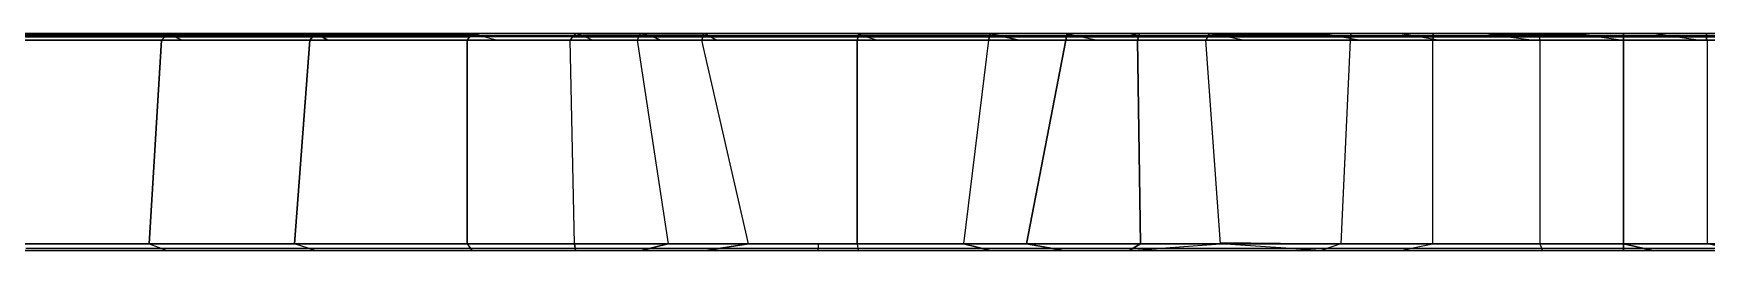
# Model space of a CAD drawing. Extents: x -229 to 199, y -36 to -26.
# Drawn here: x -83.2 to -10, y -35.6 to -26.1 of the extents above; entities that cross this region are included whole.
import ezdxf

# ---------------------------------------------------------------- set-up
doc = ezdxf.new("R2010")
doc.units = 0
doc.header["$MEASUREMENT"] = 0
doc.layers.add('IGES level 0', color=253, linetype='Continuous')

msp = doc.modelspace()

# ---------------------------------------------------------------- linework, layer by layer
for p, q in [((-77.297, -26.128, 4.675), (-77.593, -26.428, 4.915)), ((-77.344, -26.128, -4.474), (-77.112, -26.216, -4.637)), ((-77.112, -26.216, -4.637), (-76.699, -26.428, -4.63)), ((-71.101, -26.428, 6.325), (-70.858, -26.128, 6.068)), ((-70.846, -26.128, -3.019), (-70.668, -26.216, -3.199)), ((-70.668, -26.216, -3.199), (-70.308, -26.428, -3.213)), ((-64.213, -26.428, 7.649), (-63.972, -26.128, 7.388)), ((-63.681, -26.216, -1.82), (-62.875, -26.428, -1.763)), ((-59.717, -26.428, 8.42), (-59.464, -26.128, 8.157)), ((-59.485, -26.128, -0.867), (-59.146, -26.216, -1.025)), ((-56.633, -26.128, 8.603), (-56.791, -26.428, 8.882)), ((-56.628, -26.128, -0.403), (-56.196, -26.216, -0.55)), ((-56.196, -26.216, -0.55), (-55.769, -26.428, -0.572)), ((-53.884, -26.128, 9.007), (-53.954, -26.428, 9.3)), ((-53.803, -26.128, 0.027), (-53.688, -26.216, -0.171)), ((-53.688, -26.216, -0.171), (-53.295, -26.428, -0.202)), ((-47.086, -26.128, 9.891), (-47.164, -26.428, 10.184)), ((-47.125, -26.128, 0.923), (-46.943, -26.216, 0.731)), ((-46.943, -26.216, 0.731), (-46.279, -26.428, 0.722)), ((-41.337, -26.128, 10.51), (-41.418, -26.428, 10.803)), ((-41.316, -26.128, 1.568), (-40.986, -26.216, 1.388)), ((-40.986, -26.216, 1.388), (-40.095, -26.428, 1.387)), ((-38.112, -26.128, 1.871), (-37.617, -26.216, 1.702)), ((-37.98, -26.128, 10.817), (-38.036, -26.428, 11.113)), ((-37.617, -26.216, 1.702), (-36.655, -26.428, 1.696)), ((-35.267, -26.128, 2.109), (-34.835, -26.216, 1.93)), ((-34.809, -26.128, 11.07), (-34.9, -26.428, 11.364)), ((-31.761, -26.128, 11.28), (-31.918, -26.428, 11.564)), ((-31.837, -26.128, 2.356), (-31.214, -26.216, 2.184)), ((-31.214, -26.216, 2.184), (-30.209, -26.428, 2.158)), ((-26.891, -26.128, 2.638), (-26.281, -26.216, 2.454)), ((-26.281, -26.216, 2.454), (-25.133, -26.428, 2.416)), ((-25.597, -26.428, 11.905), (-25.576, -26.128, 11.605)), ((-23.437, -26.128, 2.781), (-22.845, -26.216, 2.59)), ((-22.845, -26.216, 2.59), (-21.68, -26.428, 2.538)), ((-19.668, -26.128, 2.889), (-19.133, -26.216, 2.688)), ((-19.133, -26.216, 2.688), (-17.573, -26.428, 2.627)), ((-17.306, -26.428, 12.131), (-17.293, -26.128, 11.832)), ((-15.964, -26.128, 2.945), (-15.138, -26.216, 2.738)), ((-15.138, -26.216, 2.738), (-13.649, -26.428, 2.655)), ((-13.649, -26.428, 12.155), (-13.649, -26.128, 11.855)), ((-12.351, -26.128, 2.951), (-11.698, -26.216, 2.736)), ((-11.698, -26.216, 2.736), (-10.275, -26.428, 2.634))]:
    msp.add_line(p, q)
for points in [[(-77.593, -26.428, 4.915), (-77.445, -26.278, 4.795), (-85.87, -26.278, 2.731), (-85.908, -26.428, 2.876)], [(-77.445, -26.278, 4.795), (-77.297, -26.128, 4.675), (-85.834, -26.128, 2.585), (-85.87, -26.278, 2.731)], [(-77.297, -26.128, 4.675), (-85.834, -26.128, 2.585), (-85.667, -26.128, -6.563), (-77.344, -26.128, -4.474)], [(-85.667, -26.128, -6.563), (-85.541, -26.172, -6.64), (-77.228, -26.172, -4.555), (-77.344, -26.128, -4.474)], [(-85.541, -26.172, -6.64), (-85.415, -26.216, -6.717), (-77.112, -26.216, -4.637), (-77.228, -26.172, -4.555)], [(-85.415, -26.216, -6.717), (-84.951, -26.428, -6.689), (-76.699, -26.428, -4.63), (-77.112, -26.216, -4.637)], [(-71.101, -26.428, 6.325), (-70.98, -26.278, 6.196), (-77.445, -26.278, 4.795), (-77.593, -26.428, 4.915)], [(-70.98, -26.278, 6.196), (-70.858, -26.128, 6.068), (-77.297, -26.128, 4.675), (-77.445, -26.278, 4.795)], [(-70.858, -26.128, 6.068), (-77.297, -26.128, 4.675), (-77.344, -26.128, -4.474), (-70.846, -26.128, -3.019)], [(-77.344, -26.128, -4.474), (-77.228, -26.172, -4.555), (-70.757, -26.172, -3.109), (-70.846, -26.128, -3.019)], [(-70.846, -26.128, -3.019), (-70.858, -26.128, 6.068), (-77.297, -26.128, 4.675), (-77.344, -26.128, -4.474)], [(-77.228, -26.172, -4.555), (-77.112, -26.216, -4.637), (-70.668, -26.216, -3.199), (-70.757, -26.172, -3.109)], [(-77.112, -26.216, -4.637), (-76.699, -26.428, -4.63), (-70.308, -26.428, -3.213), (-70.668, -26.216, -3.199)], [(-64.213, -26.428, 7.649), (-64.093, -26.278, 7.518), (-70.98, -26.278, 6.196), (-71.101, -26.428, 6.325)], [(-64.093, -26.278, 7.518), (-63.972, -26.128, 7.388), (-70.858, -26.128, 6.068), (-70.98, -26.278, 6.196)], [(-63.972, -26.128, 7.388), (-70.858, -26.128, 6.068), (-70.846, -26.128, -3.019), (-63.976, -26.128, -1.659)], [(-70.757, -26.172, -3.109), (-70.668, -26.216, -3.199), (-63.681, -26.216, -1.82), (-63.843, -26.172, -1.742)], [(-59.717, -26.428, 8.42), (-59.591, -26.278, 8.289), (-64.093, -26.278, 7.518), (-64.213, -26.428, 7.649)], [(-64.093, -26.278, 7.518), (-63.972, -26.128, 7.388), (-59.464, -26.128, 8.157), (-59.591, -26.278, 8.289)], [(-59.464, -26.128, 8.157), (-63.972, -26.128, 7.388), (-63.976, -26.128, -1.659), (-59.485, -26.128, -0.867)], [(-56.791, -26.428, 8.882), (-56.712, -26.278, 8.742), (-59.591, -26.278, 8.289), (-59.717, -26.428, 8.42)], [(-56.712, -26.278, 8.742), (-56.633, -26.128, 8.603), (-59.464, -26.128, 8.157), (-59.591, -26.278, 8.289)], [(-56.633, -26.128, 8.603), (-59.464, -26.128, 8.157), (-59.485, -26.128, -0.867), (-56.628, -26.128, -0.403)], [(-56.633, -26.128, 8.603), (-59.464, -26.128, 8.157), (-59.485, -26.128, -0.867), (-56.628, -26.128, -0.403)], [(-59.146, -26.216, -1.025), (-58.736, -26.428, -1.046), (-55.769, -26.428, -0.572), (-56.196, -26.216, -0.55)], [(-53.954, -26.428, 9.3), (-53.919, -26.278, 9.154), (-56.712, -26.278, 8.742), (-56.791, -26.428, 8.882)], [(-53.919, -26.278, 9.154), (-53.884, -26.128, 9.007), (-56.633, -26.128, 8.603), (-56.712, -26.278, 8.742)], [(-53.884, -26.128, 9.007), (-56.633, -26.128, 8.603), (-56.628, -26.128, -0.403), (-53.803, -26.128, 0.027)], [(-56.196, -26.216, -0.55), (-55.769, -26.428, -0.572), (-53.295, -26.428, -0.202), (-53.688, -26.216, -0.171)], [(-47.168, -26.428, 10.184), (-47.125, -26.278, 10.038), (-53.919, -26.278, 9.154), (-53.954, -26.428, 9.3)], [(-47.125, -26.278, 10.038), (-47.086, -26.128, 9.891), (-53.884, -26.128, 9.007), (-53.919, -26.278, 9.154)], [(-47.086, -26.128, 9.891), (-53.884, -26.128, 9.007), (-53.803, -26.128, 0.027), (-47.125, -26.128, 0.923)], [(-41.418, -26.428, 10.803), (-41.378, -26.28, 10.659), (-47.125, -26.278, 10.038), (-47.164, -26.428, 10.184)], [(-41.378, -26.28, 10.659), (-41.337, -26.128, 10.51), (-47.086, -26.128, 9.891), (-47.125, -26.278, 10.038)], [(-41.337, -26.128, 10.51), (-47.086, -26.128, 9.891), (-47.125, -26.128, 0.923), (-41.316, -26.128, 1.568)], [(-46.943, -26.216, 0.731), (-46.279, -26.428, 0.722), (-40.095, -26.428, 1.387), (-40.986, -26.216, 1.388)], [(-38.036, -26.428, 11.113), (-38.008, -26.278, 10.965), (-41.377, -26.278, 10.656), (-41.418, -26.428, 10.803)], [(-38.008, -26.279, 10.966), (-37.98, -26.128, 10.817), (-41.337, -26.128, 10.51), (-41.377, -26.278, 10.656)], [(-37.98, -26.128, 10.817), (-41.337, -26.128, 10.51), (-41.316, -26.128, 1.568), (-38.112, -26.128, 1.871)], [(-34.809, -26.128, 11.07), (-37.98, -26.128, 10.817), (-38.112, -26.128, 1.871), (-35.267, -26.128, 2.109)], [(-34.9, -26.428, 11.364), (-34.855, -26.278, 11.217), (-38.008, -26.278, 10.965), (-38.036, -26.428, 11.113)], [(-37.98, -26.128, 10.817), (-38.008, -26.278, 10.965), (-34.855, -26.278, 11.217), (-34.809, -26.128, 11.07)], [(-31.761, -26.128, 11.28), (-34.809, -26.128, 11.07), (-35.267, -26.128, 2.109), (-31.837, -26.128, 2.356)], [(-31.918, -26.428, 11.564), (-31.84, -26.278, 11.422), (-34.855, -26.278, 11.217), (-34.9, -26.428, 11.364)], [(-31.84, -26.278, 11.422), (-31.761, -26.128, 11.28), (-34.809, -26.128, 11.07), (-34.855, -26.278, 11.217)], [(-25.597, -26.428, 11.905), (-25.592, -26.278, 11.755), (-31.84, -26.278, 11.422), (-31.918, -26.428, 11.564)], [(-25.587, -26.278, 11.755), (-25.576, -26.128, 11.605), (-31.761, -26.128, 11.28), (-31.84, -26.278, 11.422)], [(-31.837, -26.128, 2.356), (-31.525, -26.172, 2.27), (-26.586, -26.172, 2.546), (-26.891, -26.128, 2.638)], [(-25.576, -26.128, 11.605), (-31.761, -26.128, 11.28), (-31.837, -26.128, 2.356), (-26.891, -26.128, 2.638)], [(-21.969, -26.128, 11.733), (-25.576, -26.128, 11.605), (-26.891, -26.128, 2.638), (-23.437, -26.128, 2.781)], [(-21.99, -26.428, 12.033), (-21.979, -26.278, 11.883), (-25.587, -26.278, 11.755), (-25.597, -26.428, 11.905)], [(-21.979, -26.278, 11.883), (-21.969, -26.128, 11.733), (-25.576, -26.128, 11.605), (-25.587, -26.278, 11.755)], [(-15.964, -26.128, 2.945), (-13.649, -26.128, 11.855), (-21.969, -26.128, 11.733), (-23.437, -26.128, 2.781)], [(-21.979, -26.278, 11.883), (-21.99, -26.428, 12.033), (-17.306, -26.429, 12.131), (-17.302, -26.278, 11.981)], [(-17.304, -26.278, 11.981), (-17.293, -26.128, 11.831), (-21.969, -26.128, 11.733), (-21.979, -26.278, 11.883)], [(-19.401, -26.172, 2.789), (-19.133, -26.216, 2.688), (-15.138, -26.216, 2.738), (-15.551, -26.172, 2.842)], [(-13.648, -26.278, 12.005), (-13.65, -26.428, 12.155), (-17.306, -26.428, 12.131), (-17.302, -26.278, 11.981)], [(-13.649, -26.128, 11.855), (-13.648, -26.278, 12.005), (-17.304, -26.278, 11.981), (-17.293, -26.128, 11.832)], [(-10.018, -26.128, 11.831), (-13.649, -26.128, 11.855), (-15.964, -26.128, 2.945), (-12.351, -26.128, 2.951)], [(-10.016, -26.428, 12.131), (-10.017, -26.278, 11.981), (-13.649, -26.278, 12.005), (-13.65, -26.428, 12.155)], [(-10.017, -26.278, 11.981), (-10.018, -26.128, 11.831), (-13.649, -26.128, 11.855), (-13.648, -26.278, 12.005)], [(-6.695, -26.128, 11.77), (-10.018, -26.128, 11.831), (-12.351, -26.128, 2.951), (-8.637, -26.128, 2.909)], [(-6.692, -26.278, 11.92), (-6.695, -26.128, 11.77), (-10.018, -26.128, 11.831), (-10.017, -26.278, 11.981)], [(-10.017, -26.278, 11.981), (-10.014, -26.428, 12.132), (-6.647, -26.428, 12.069), (-6.694, -26.278, 11.92)], [(-77.593, -26.428, 4.915), (-85.906, -26.428, 2.876), (-85.906, -35.328, 2.876), (-78.133, -35.328, 4.79)], [(-77.593, -26.428, -4.585), (-85.906, -26.428, -6.624), (-85.906, -35.328, -6.624), (-78.133, -35.328, -4.71)], [(-71.101, -26.428, 6.325), (-77.593, -26.428, 4.915), (-78.133, -35.328, 4.79), (-71.766, -35.328, 6.187)], [(-71.101, -26.428, -3.175), (-77.593, -26.428, -4.585), (-78.133, -35.328, -4.71), (-71.766, -35.328, -3.313)], [(-64.213, -26.428, 7.649), (-71.101, -26.428, 6.325), (-71.766, -35.328, 6.187), (-64.213, -35.328, 7.649)], [(-64.213, -26.428, -1.851), (-71.101, -26.428, -3.175), (-71.766, -35.328, -3.313), (-64.213, -35.328, -1.851)], [(-59.717, -26.428, 8.42), (-64.213, -26.428, 7.649), (-64.213, -35.328, 7.649), (-59.526, -35.328, 8.451)], [(-59.717, -26.428, -1.08), (-64.213, -26.428, -1.851), (-64.213, -35.328, -1.851), (-59.526, -35.328, -1.049)], [(-55.423, -35.328, 9.087), (-59.526, -35.328, 8.451), (-59.717, -26.428, 8.42), (-56.791, -26.428, 8.882)], [(-55.423, -35.328, -0.413), (-59.526, -35.328, -1.049), (-59.717, -26.428, -1.08), (-56.791, -26.428, -0.618)], [(-53.954, -26.428, 9.3), (-56.791, -26.428, 8.882), (-55.423, -35.328, 9.087), (-51.922, -35.328, 9.582)], [(-53.954, -26.428, -0.2), (-56.791, -26.428, -0.618), (-55.423, -35.328, -0.413), (-51.922, -35.328, 0.082)], [(-47.164, -35.328, 10.184), (-51.922, -35.328, 9.582), (-53.954, -26.428, 9.3), (-47.164, -26.428, 10.184)], [(-47.164, -35.328, 0.684), (-51.922, -35.328, 0.082), (-53.954, -26.428, -0.2), (-47.164, -26.428, 0.684)], [(-42.516, -35.328, 10.694), (-47.164, -35.328, 10.184), (-47.164, -26.428, 10.184), (-41.418, -26.428, 10.803)], [(-42.516, -35.328, 1.194), (-47.164, -35.328, 0.684), (-47.164, -26.428, 0.684), (-41.418, -26.428, 1.303)], [(-38.036, -26.428, 11.113), (-41.418, -26.428, 10.803), (-42.516, -35.328, 10.694), (-39.764, -35.328, 10.96)], [(-38.036, -26.428, 1.613), (-41.418, -26.428, 1.303), (-42.516, -35.328, 1.194), (-39.764, -35.328, 1.46)], [(-34.9, -26.428, 11.364), (-38.036, -26.428, 11.113), (-39.764, -35.328, 10.96), (-34.767, -35.328, 11.374)], [(-34.9, -26.428, 1.864), (-38.036, -26.428, 1.613), (-39.764, -35.328, 1.46), (-34.767, -35.328, 1.874)], [(-31.918, -26.428, 11.564), (-34.9, -26.428, 11.364), (-34.767, -35.328, 11.374), (-31.268, -35.328, 11.611)], [(-31.918, -26.428, 2.064), (-34.9, -26.428, 1.864), (-34.767, -35.328, 1.874), (-31.268, -35.328, 2.111)], [(-26.013, -35.328, 11.887), (-31.268, -35.328, 11.611), (-31.918, -26.428, 11.564), (-25.597, -26.428, 11.905)], [(-26.013, -35.328, 2.387), (-31.268, -35.328, 2.111), (-31.918, -26.428, 2.064), (-25.597, -26.428, 2.405)], [(-21.99, -26.428, 12.033), (-25.597, -26.428, 11.905), (-26.013, -35.328, 11.887), (-21.99, -35.328, 12.033)], [(-21.99, -26.428, 2.533), (-25.597, -26.428, 2.405), (-26.013, -35.328, 2.387), (-21.99, -35.328, 2.533)], [(-17.308, -35.328, 12.131), (-21.99, -35.328, 12.033), (-21.99, -26.428, 12.033), (-17.306, -26.428, 12.131)], [(-17.308, -35.328, 2.631), (-21.99, -35.328, 2.533), (-21.99, -26.428, 2.533), (-17.306, -26.428, 2.631)], [(-13.649, -26.428, 12.155), (-17.306, -26.428, 12.131), (-17.308, -35.328, 12.131), (-13.649, -35.328, 12.155)], [(-13.649, -26.428, 2.655), (-17.306, -26.428, 2.631), (-17.308, -35.328, 2.631), (-13.649, -35.328, 2.655)], [(-9.974, -26.428, 12.131), (-13.649, -26.428, 12.155), (-13.649, -35.328, 12.155), (-9.974, -35.328, 12.131)], [(-9.974, -26.428, 2.631), (-13.649, -26.428, 2.655), (-13.649, -35.328, 2.655), (-9.974, -35.328, 2.631)], [(-85.902, -35.328, 2.877), (-78.133, -35.328, 4.79), (-77.344, -35.628, -4.474), (-85.667, -35.628, -6.563)], [(-77.344, -35.628, -4.474), (-70.846, -35.628, -3.019), (-71.766, -35.328, 6.187), (-78.133, -35.328, 4.79)], [(-71.766, -35.328, 6.187), (-64.213, -35.328, 7.649), (-64.006, -35.628, -1.665), (-70.846, -35.628, -3.019)], [(-64.212, -35.328, 7.649), (-59.526, -35.328, 8.451), (-59.485, -35.628, -0.867), (-64.006, -35.628, -1.665)], [(-59.526, -35.328, 8.451), (-55.423, -35.328, 9.087), (-56.628, -35.628, -0.403), (-59.485, -35.628, -0.867)], [(-55.423, -35.328, 9.087), (-51.922, -35.328, 9.582), (-53.803, -35.628, 0.027), (-56.628, -35.628, -0.403)], [(-51.922, -35.328, 9.582), (-47.164, -35.328, 10.184), (-47.125, -35.628, 0.923), (-53.803, -35.628, 0.027)], [(-47.125, -35.628, 0.923), (-41.316, -35.628, 1.568), (-42.516, -35.328, 10.694), (-47.164, -35.328, 10.184)], [(-41.316, -35.628, 1.568), (-38.112, -35.628, 1.871), (-39.764, -35.328, 10.96), (-42.516, -35.328, 10.694)], [(-38.112, -35.628, 1.871), (-35.267, -35.628, 2.109), (-34.767, -35.327, 11.374), (-39.764, -35.328, 10.96)], [(-35.267, -35.628, 2.109), (-31.268, -35.328, 2.306), (-31.268, -35.318, 11.611), (-34.767, -35.327, 11.374)], [(-31.271, -35.277, 11.611), (-26.013, -35.328, 11.887), (-26.891, -35.628, 2.638), (-31.268, -35.328, 2.306)], [(-26.891, -35.628, 2.638), (-23.437, -35.628, 2.781), (-21.99, -35.328, 12.033), (-26.013, -35.328, 11.887)], [(-21.99, -35.329, 12.033), (-17.308, -35.328, 12.131), (-17.19, -35.628, 2.932), (-23.437, -35.628, 2.781)], [(-17.19, -35.628, 2.932), (-12.351, -35.628, 2.951), (-13.649, -35.328, 12.155), (-17.308, -35.328, 12.131)], [(-12.351, -35.628, 2.951), (-8.637, -35.628, 2.909), (-9.974, -35.328, 12.131), (-13.649, -35.328, 12.155)]]:
    msp.add_3dface(points)
at = {"layer": 'IGES level 0', "color": 253, "extrusion": (8e-16, 1, 0)}
msp.add_rational_spline([(58.532, -26.128, 2.586), (10.943, -26.128, 15.012), (-38.241, -26.128, 15.012), (-85.83, -26.128, 2.586)], [1, 0.978372533117, 0.978372533117, 1], degree=3, dxfattribs=at)
at = {"layer": 'IGES level 0', "color": 253, "extrusion": (-7e-16, -1, -2.4e-15)}
for points in [[(-83.582, -26.128, -6.025), (-37.475, -26.128, 6.014), (10.177, -26.128, 6.014), (56.283, -26.128, -6.025)], [(56.283, -26.128, -6.025), (10.177, -26.128, 6.014), (-37.475, -26.128, 6.014), (-83.582, -26.128, -6.025)]]:
    msp.add_rational_spline(points, [1, 0.978372533117, 0.978372533117, 1], degree=3, dxfattribs=at)
at = {"layer": 'IGES level 0', "color": 253, "extrusion": (-1e-16, -1, -7e-16)}
msp.add_rational_spline([(-83.528, -26.216, -6.23), (-37.457, -26.216, 5.799), (10.159, -26.216, 5.799), (56.23, -26.216, -6.23)], [0.816490653338, 0.798832028773, 0.798832028773, 0.816490653338], degree=3, dxfattribs=at)
at = {"layer": 'IGES level 0', "color": 253, "extrusion": (-1, 2.091e-13, -4.378e-13)}
msp.add_rational_spline([(-13.649, -26.428, 2.655), (-13.649, -26.252, 2.655), (-13.649, -26.128, 2.779), (-13.649, -26.128, 2.955)], [0.941062028183, 0.757308237158, 0.757308237158, 0.941062028183], degree=3, dxfattribs=at)
at = {"layer": 'IGES level 0', "color": 253, "extrusion": (1, 1.874e-13, -1.874e-13)}
msp.add_rational_spline([(-13.649, -26.128, 11.855), (-13.649, -26.128, 12.03), (-13.649, -26.252, 12.155), (-13.649, -26.428, 12.155)], [0.941062028183, 0.757308237158, 0.757308237158, 0.941062028183], degree=3, dxfattribs=at)
at = {"layer": 'IGES level 0', "color": 253, "extrusion": (-1e-16, -1, 0)}
for points in [[(-85.906, -26.428, 2.876), (-38.267, -26.428, 15.316), (10.969, -26.428, 15.316), (58.607, -26.428, 2.876)], [(58.607, -26.428, 2.876), (10.969, -26.428, 15.316), (-38.267, -26.428, 15.316), (-85.906, -26.428, 2.876)]]:
    msp.add_rational_spline(points, [1, 0.978372533117, 0.978372533117, 1], degree=3, dxfattribs=at)
at = {"layer": 'IGES level 0', "color": 253, "extrusion": (4e-16, -1, 2.4e-15)}
msp.add_rational_spline([(56.207, -26.428, -6.315), (10.151, -26.428, 5.711), (-37.45, -26.428, 5.711), (-83.506, -26.428, -6.315)], [1, 0.978372533117, 0.978372533117, 1], degree=3, dxfattribs=at)
at = {"layer": 'IGES level 0', "color": 253}
for points in [[(-13.649, -26.428, 2.655), (-13.649, -30.878, 2.655), (-13.649, -35.328, 2.655)], [(-13.649, -26.428, 12.155), (-13.649, -30.878, 12.155), (-13.649, -35.328, 12.155)]]:
    msp.add_open_spline(points, degree=2, dxfattribs=at)
at = {"layer": 'IGES level 0', "color": 253, "extrusion": (-2.3e-15, 1, 1.81e-14)}
for points in [[(-13.649, -35.328, 12.155), (-38.065, -35.328, 12.155), (-62.282, -35.328, 9.045), (-85.906, -35.328, 2.876)], [(-85.906, -35.328, 2.876), (-62.282, -35.328, 9.045), (-38.065, -35.328, 12.155), (-13.649, -35.328, 12.155)]]:
    msp.add_rational_spline(points, [1, 0.994571027976, 0.994571027976, 1], degree=3, dxfattribs=at)
at = {"layer": 'IGES level 0', "color": 253, "extrusion": (0, -1, 0)}
for points in [[(-13.649, -35.628, 2.955), (-37.28, -35.628, 2.955), (-60.718, -35.628, -0.055), (-83.582, -35.628, -6.025)], [(-83.582, -35.628, -6.025), (-60.718, -35.628, -0.055), (-37.28, -35.628, 2.955), (-13.649, -35.628, 2.955)]]:
    msp.add_rational_spline(points, [1, 0.994571027976, 0.994571027976, 1], degree=3, dxfattribs=at)
at = {"layer": 'IGES level 0', "color": 253, "extrusion": (2.5e-15, 1, -1.93e-14)}
msp.add_rational_spline([(-13.649, -35.54, 2.742), (-37.262, -35.54, 2.742), (-60.682, -35.54, -0.265), (-83.528, -35.54, -6.23)], [0.816490653338, 0.812057948424, 0.812057948424, 0.816490653338], degree=3, dxfattribs=at)
at = {"layer": 'IGES level 0', "color": 253, "extrusion": (-1.6e-15, 1, 1.31e-14)}
for points in [[(-83.506, -35.328, -6.315), (-60.667, -35.328, -0.352), (-37.254, -35.328, 2.655), (-13.649, -35.328, 2.655)], [(-13.649, -35.328, 2.655), (-37.254, -35.328, 2.655), (-60.667, -35.328, -0.352), (-83.506, -35.328, -6.315)]]:
    msp.add_rational_spline(points, [1, 0.994571027976, 0.994571027976, 1], degree=3, dxfattribs=at)
at = {"layer": 'IGES level 0', "color": 253, "extrusion": (0.991857, -3.19e-14, 0.12736)}
msp.add_rational_spline([(-48.864, -35.328, 0.403), (-48.864, -35.503, 0.403), (-48.88, -35.628, 0.526), (-48.903, -35.628, 0.7)], [0.952683374718, 0.766660374631, 0.766660374631, 0.952683374718], degree=3, dxfattribs=at)
at = {"layer": 'IGES level 0', "color": 253, "extrusion": (1, -1.2938e-12, -1.2938e-12)}
for points in [[(-13.649, -35.328, 2.655), (-13.649, -35.503, 2.655), (-13.649, -35.628, 2.779), (-13.649, -35.628, 2.955)], [(-13.649, -35.628, 2.955), (-13.649, -35.628, 2.779), (-13.649, -35.503, 2.655), (-13.649, -35.328, 2.655)]]:
    msp.add_rational_spline(points, [1, 0.804737854124, 0.804737854124, 1], degree=3, dxfattribs=at)
at = {"layer": 'IGES level 0', "color": 253, "extrusion": (1e-15, 1, 0)}
for points in [[(56.207, -35.328, -6.315), (33.368, -35.328, -0.352), (9.956, -35.328, 2.655), (-13.649, -35.328, 2.655)], [(-13.649, -35.328, 2.655), (9.956, -35.328, 2.655), (33.368, -35.328, -0.352), (56.207, -35.328, -6.315)]]:
    msp.add_rational_spline(points, [1, 0.994571027976, 0.994571027976, 1], degree=3, dxfattribs=at)
at = {"layer": 'IGES level 0', "color": 253, "extrusion": (-1.9e-15, -1, -1.21e-14)}
for points in [[(-13.649, -35.328, 12.155), (10.767, -35.328, 12.155), (34.984, -35.328, 9.045), (58.607, -35.328, 2.876)], [(58.607, -35.328, 2.876), (34.984, -35.328, 9.045), (10.767, -35.328, 12.155), (-13.649, -35.328, 12.155)]]:
    msp.add_rational_spline(points, [1, 0.994571027976, 0.994571027976, 1], degree=3, dxfattribs=at)
at = {"layer": 'IGES level 0', "color": 253, "extrusion": (3.7e-15, -1, 1.76e-14)}
msp.add_rational_spline([(56.23, -35.54, -6.23), (33.383, -35.54, -0.265), (9.963, -35.54, 2.742), (-13.649, -35.54, 2.742)], [0.816490653338, 0.812057948424, 0.812057948424, 0.816490653338], degree=3, dxfattribs=at)
at = {"layer": 'IGES level 0', "color": 253, "extrusion": (1.1e-15, -1, 1.36e-14)}
for points in [[(-13.649, -35.628, 2.955), (9.981, -35.628, 2.955), (33.419, -35.628, -0.055), (56.283, -35.628, -6.025)], [(56.283, -35.628, -6.025), (33.419, -35.628, -0.055), (9.981, -35.628, 2.955), (-13.649, -35.628, 2.955)]]:
    msp.add_rational_spline(points, [1, 0.994571027976, 0.994571027976, 1], degree=3, dxfattribs=at)

doc.saveas('drawing.dxf')
